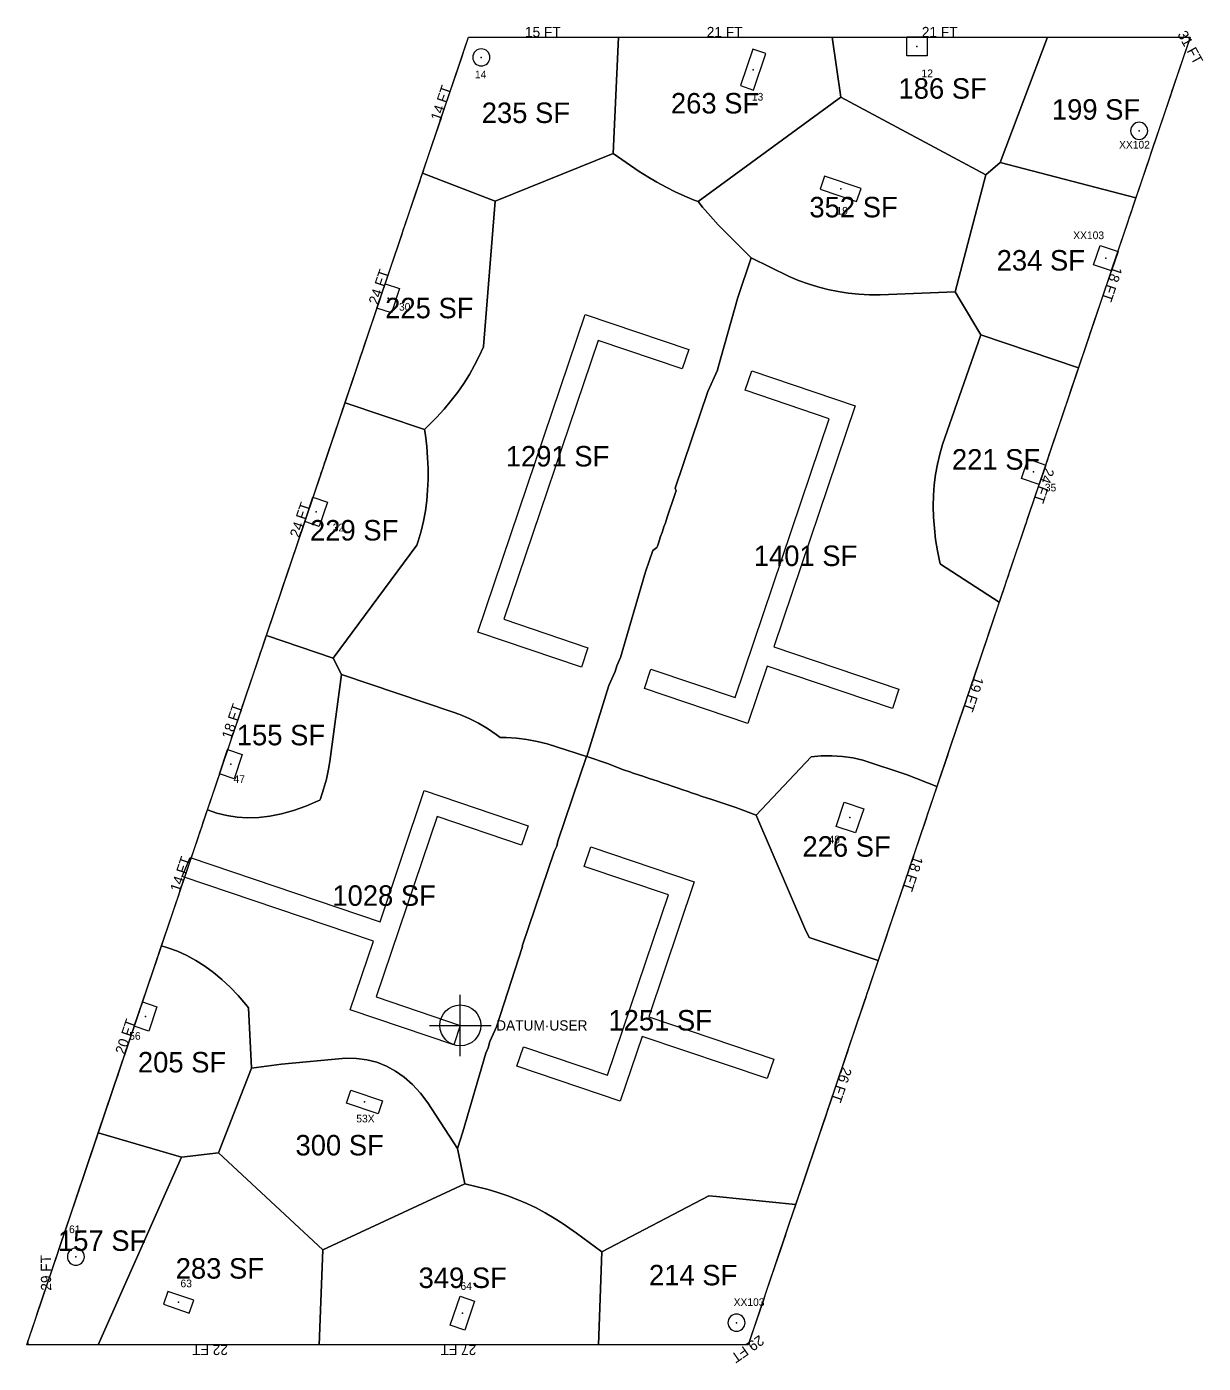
# Model space of a CAD drawing. Header units: metres. Extents: x 29 to 12657, y -13 to 49076.
# Drawn here: x 10664 to 12043, y 30037 to 31603 of the extents above; entities that cross this region are included whole.
import ezdxf
from ezdxf.enums import TextEntityAlignment as Align

# ---------------------------------------------------------------- set-up
doc = ezdxf.new("R2010")
doc.units = ezdxf.units.M
doc.layers.add('COL-IDEN', color=171, linetype='Continuous', lineweight=30)
doc.layers.add('COLS', color=52, linetype='Continuous', lineweight=20)
for name, color, linetype in [('FLOOR_10_AREA_LABELS', 3, 'Continuous'), ('FLOOR_10_BOUNDARY', 5, 'Continuous'), ('FLOOR_10_COLUMNS', 7, 'Continuous'), ('FLOOR_10_DATUM', 4, 'Continuous'), ('FLOOR_10_FASCADE_COLUMNS', 30, 'Continuous'), ('FLOOR_10_FASCADE_WALLS', 4, 'Continuous'), ('FLOOR_10_LARGE_TRIBUTARY', 6, 'Continuous'), ('FLOOR_10_TRIBUTARY_COL_0', 2, 'Continuous'), ('FLOOR_10_TRIBUTARY_COL_1', 2, 'Continuous'), ('FLOOR_10_TRIBUTARY_COL_10', 2, 'Continuous'), ('FLOOR_10_TRIBUTARY_COL_11', 2, 'Continuous'), ('FLOOR_10_TRIBUTARY_COL_12', 2, 'Continuous'), ('FLOOR_10_TRIBUTARY_COL_13', 2, 'Continuous'), ('FLOOR_10_TRIBUTARY_COL_14', 2, 'Continuous'), ('FLOOR_10_TRIBUTARY_COL_15', 2, 'Continuous'), ('FLOOR_10_TRIBUTARY_COL_16', 2, 'Continuous'), ('FLOOR_10_TRIBUTARY_COL_2', 2, 'Continuous'), ('FLOOR_10_TRIBUTARY_COL_3', 2, 'Continuous'), ('FLOOR_10_TRIBUTARY_COL_4', 2, 'Continuous'), ('FLOOR_10_TRIBUTARY_COL_5', 2, 'Continuous'), ('FLOOR_10_TRIBUTARY_COL_6', 2, 'Continuous'), ('FLOOR_10_TRIBUTARY_COL_7', 2, 'Continuous'), ('FLOOR_10_TRIBUTARY_COL_8', 2, 'Continuous'), ('FLOOR_10_TRIBUTARY_COL_9', 2, 'Continuous'), ('FLOOR_10_WALL_TRIBUTARY_25', 1, 'Continuous'), ('FLOOR_10_WALL_TRIBUTARY_26', 1, 'Continuous'), ('FLOOR_10_WALL_TRIBUTARY_27', 1, 'Continuous'), ('FLOOR_10_WALL_TRIBUTARY_28', 1, 'Continuous'), ('SLAB-RESIDENTIAL', 6, 'Continuous'), ('WALL', 4, 'Continuous')]:
    doc.layers.add(name, color=color, linetype=linetype)

msp = doc.modelspace()

# ---------------------------------------------------------------- linework, layer by layer
at = {"layer": 'COLS', "lineweight": 30}
for points in [[(11695.1, 31568.9), (11695.1, 31590.9), (11719.1, 31590.9), (11719.1, 31568.9)], [(11500.5, 31533.9), (11515.7, 31528.7), (11530.1, 31571.4), (11514.9, 31576.5)], [(11636.4, 31398.3), (11641.6, 31413.5), (11598.9, 31427.9), (11593.8, 31412.7)], [(11935, 31316.9), (11914.1, 31324), (11921.8, 31346.7), (11942.7, 31339.7)], [(11091.3, 31267.7), (11074.2, 31273.4), (11083.8, 31301.8), (11100.9, 31296.1)], [(11850.4, 31066.8), (11829.6, 31073.8), (11837.3, 31096.6), (11858.1, 31089.5)], [(11006.7, 31017.6), (10989.7, 31023.3), (10999.3, 31051.8), (11016.3, 31046)], [(10906.8, 30722), (10889.7, 30727.8), (10899.3, 30756.2), (10916.4, 30750.4)], [(11635.1, 30658.5), (11612.3, 30666.2), (11621.9, 30694.6), (11644.7, 30686.9)], [(10806.9, 30426.4), (10789.8, 30432.2), (10799.4, 30460.6), (10816.5, 30454.9)], [(11075.6, 30329.7), (11038.6, 30342.1), (11043.8, 30357.3), (11080.7, 30344.8)], [(10854.4, 30096.2), (10859.6, 30111.3), (10829.3, 30121.6), (10824.1, 30106.4)], [(11177.3, 30076.2), (11160.2, 30082), (11171.8, 30116.1), (11188.8, 30110.3)]]:
    msp.add_lwpolyline(points, close=True, dxfattribs=at)
for points in [[(11206.6, 31567, 0.414214), (11196.6, 31577, 0.414214), (11186.6, 31567, 0.414214), (11196.6, 31557, 0.414214)], [(11977.5, 31481, 0.414214), (11967.5, 31491, 0.414214), (11957.5, 31481, 0.414214), (11967.5, 31471, 0.414214)], [(10731.5, 30162.2, 0.414214), (10721.5, 30172.2, 0.414214), (10711.5, 30162.2, 0.414214), (10721.5, 30152.2, 0.414214)], [(11505.6, 30084.9, 0.414214), (11495.6, 30094.9, 0.414214), (11485.6, 30084.9, 0.414214), (11495.6, 30074.9, 0.414214)]]:
    msp.add_lwpolyline(points, format="xyb", close=True, dxfattribs=at)
at = {"layer": 'FLOOR_10_BOUNDARY'}
msp.add_lwpolyline([(11181.7, 31590.7), (12027.2, 31590.7), (11509.4, 30059), (10663.9, 30059), (11181.7, 31590.7)], close=True, dxfattribs=at)
at = {"layer": 'FLOOR_10_COLUMNS'}
for p in [(11707.1, 31579.9), (11196.6, 31567), (11515.3, 31552.6), (11967.5, 31481), (11617.7, 31413.1), (11928.4, 31331.8), (11087.5, 31284.8), (11843.8, 31081.7), (11003, 31034.7), (10903.1, 30739.1), (11628.5, 30676.6), (10803.1, 30443.5), (11059.7, 30343.5), (10721.5, 30162.2), (10841.9, 30108.9), (11174.5, 30096.1), (11495.6, 30084.9)]:
    msp.add_point(p, dxfattribs=at)
at = {"layer": 'FLOOR_10_DATUM'}
for p, q in [((11172, 30397.1), (11172, 30469.1)), ((11136, 30433.1), (11208, 30433.1))]:
    msp.add_line(p, q, dxfattribs=at)
msp.add_circle((11172, 30433.1), 24, dxfattribs=at)
at = {"layer": 'FLOOR_10_FASCADE_COLUMNS'}
for points in [[(11128.3, 31432.7), (11130.2, 31438.3), (11132.1, 31444), (11134, 31449.7), (11135.9, 31455.4), (11137.9, 31461.1), (11139.8, 31466.8), (11141.7, 31472.5), (11143.6, 31478.1), (11145.5, 31483.8), (11147.5, 31489.5), (11149.4, 31495.2), (11151.3, 31500.9), (11153.2, 31506.6), (11155.2, 31512.2), (11157.1, 31517.9), (11159, 31523.6), (11160.9, 31529.3), (11162.8, 31535), (11164.8, 31540.7), (11166.7, 31546.3), (11168.6, 31552), (11170.5, 31557.7), (11172.4, 31563.4), (11174.4, 31569.1), (11176.3, 31574.8), (11178.2, 31580.4), (11180.1, 31586.1), (11181.7, 31590.7)], [(11181.7, 31590.7), (11187.7, 31590.7), (11193.7, 31590.7), (11199.7, 31590.7), (11205.7, 31590.7), (11211.7, 31590.7), (11217.7, 31590.7), (11223.7, 31590.7), (11229.7, 31590.7), (11235.7, 31590.7), (11241.7, 31590.7), (11247.7, 31590.7), (11253.7, 31590.7), (11259.7, 31590.7), (11265.7, 31590.7), (11271.7, 31590.7), (11277.7, 31590.7), (11283.7, 31590.7), (11289.7, 31590.7), (11295.7, 31590.7), (11301.7, 31590.7), (11307.7, 31590.7), (11313.7, 31590.7), (11319.7, 31590.7), (11325.7, 31590.7), (11331.7, 31590.7), (11337.7, 31590.7), (11343.7, 31590.7), (11349.7, 31590.7), (11355.7, 31590.7)], [(11355.7, 31590.7), (11361.7, 31590.7), (11367.7, 31590.7), (11373.7, 31590.7), (11379.7, 31590.7), (11385.7, 31590.7), (11391.7, 31590.7), (11397.7, 31590.7), (11403.7, 31590.7), (11409.7, 31590.7), (11415.7, 31590.7), (11421.7, 31590.7), (11427.7, 31590.7), (11433.7, 31590.7), (11439.7, 31590.7), (11445.7, 31590.7), (11451.7, 31590.7), (11457.7, 31590.7), (11463.7, 31590.7), (11469.7, 31590.7), (11475.7, 31590.7), (11481.7, 31590.7), (11487.7, 31590.7), (11493.7, 31590.7), (11499.7, 31590.7), (11505.7, 31590.7), (11511.7, 31590.7), (11517.7, 31590.7), (11523.7, 31590.7), (11529.7, 31590.7), (11535.7, 31590.7), (11541.7, 31590.7), (11547.7, 31590.7), (11553.7, 31590.7), (11559.7, 31590.7), (11565.7, 31590.7), (11571.7, 31590.7), (11577.7, 31590.7), (11583.7, 31590.7), (11589.7, 31590.7), (11595.7, 31590.7), (11601.7, 31590.7), (11607.7, 31590.7)], [(11607.7, 31590.7), (11613.7, 31590.7), (11619.7, 31590.7), (11625.7, 31590.7), (11631.7, 31590.7), (11637.7, 31590.7), (11643.7, 31590.7), (11649.7, 31590.7), (11655.7, 31590.7), (11661.7, 31590.7), (11667.7, 31590.7), (11673.7, 31590.7), (11679.7, 31590.7), (11685.7, 31590.7), (11691.7, 31590.7), (11697.7, 31590.7), (11703.7, 31590.7), (11709.7, 31590.7), (11715.7, 31590.7), (11721.7, 31590.7), (11727.7, 31590.7), (11733.7, 31590.7), (11739.7, 31590.7), (11745.7, 31590.7), (11751.7, 31590.7), (11757.7, 31590.7), (11763.7, 31590.7), (11769.7, 31590.7), (11775.7, 31590.7), (11781.7, 31590.7), (11787.7, 31590.7), (11793.7, 31590.7), (11799.7, 31590.7), (11805.7, 31590.7), (11811.7, 31590.7), (11817.7, 31590.7), (11823.7, 31590.7), (11829.7, 31590.7), (11835.7, 31590.7), (11841.7, 31590.7), (11847.7, 31590.7), (11853.7, 31590.7), (11859.7, 31590.7)], [(11859.7, 31590.7), (11865.7, 31590.7), (11871.7, 31590.7), (11877.7, 31590.7), (11883.7, 31590.7), (11889.7, 31590.7), (11895.7, 31590.7), (11901.7, 31590.7), (11907.7, 31590.7), (11913.7, 31590.7), (11919.7, 31590.7), (11925.7, 31590.7), (11931.7, 31590.7), (11937.7, 31590.7), (11943.7, 31590.7), (11949.7, 31590.7), (11955.7, 31590.7), (11961.7, 31590.7), (11967.7, 31590.7), (11973.7, 31590.7), (11979.7, 31590.7), (11985.7, 31590.7), (11991.7, 31590.7), (11997.7, 31590.7), (12003.7, 31590.7), (12009.7, 31590.7), (12015.7, 31590.7), (12021.7, 31590.7), (12027, 31590.3), (12025.1, 31584.6), (12023.2, 31578.9), (12021.3, 31573.2), (12019.3, 31567.5), (12017.4, 31561.8), (12015.5, 31556.2), (12013.6, 31550.5), (12011.7, 31544.8), (12009.7, 31539.1), (12007.8, 31533.4), (12005.9, 31527.7), (12004, 31522), (12002.1, 31516.4), (12000.1, 31510.7), (11998.2, 31505), (11996.3, 31499.3), (11994.4, 31493.6), (11992.5, 31487.9), (11990.5, 31482.3), (11988.6, 31476.6), (11986.7, 31470.9), (11984.8, 31465.2), (11982.8, 31459.5), (11980.9, 31453.8), (11979, 31448.2), (11977.1, 31442.5), (11975.2, 31436.8), (11973.2, 31431.1), (11971.3, 31425.4), (11969.4, 31419.7), (11967.5, 31414.1), (11965.6, 31408.4), (11963.6, 31402.7)], [(11036, 31159.8), (11037.9, 31165.5), (11039.9, 31171.2), (11041.8, 31176.9), (11043.7, 31182.6), (11045.6, 31188.3), (11047.6, 31193.9), (11049.5, 31199.6), (11051.4, 31205.3), (11053.3, 31211), (11055.2, 31216.7), (11057.2, 31222.4), (11059.1, 31228), (11061, 31233.7), (11062.9, 31239.4), (11064.8, 31245.1), (11066.8, 31250.8), (11068.7, 31256.5), (11070.6, 31262.1), (11072.5, 31267.8), (11074.5, 31273.5), (11076.4, 31279.2), (11078.3, 31284.9), (11080.2, 31290.6), (11082.1, 31296.2), (11084.1, 31301.9), (11086, 31307.6), (11087.9, 31313.3), (11089.8, 31319), (11091.7, 31324.7), (11093.7, 31330.4), (11095.6, 31336), (11097.5, 31341.7), (11099.4, 31347.4), (11101.4, 31353.1), (11103.3, 31358.8), (11105.2, 31364.5), (11107.1, 31370.1), (11109, 31375.8), (11111, 31381.5), (11112.9, 31387.2), (11114.8, 31392.9), (11116.7, 31398.6), (11118.6, 31404.2), (11120.6, 31409.9), (11122.5, 31415.6), (11124.4, 31421.3), (11126.3, 31427), (11128.3, 31432.7)], [(11963.6, 31402.7), (11961.7, 31397), (11959.8, 31391.3), (11957.9, 31385.6), (11955.9, 31379.9), (11954, 31374.3), (11952.1, 31368.6), (11950.2, 31362.9), (11948.3, 31357.2), (11946.3, 31351.5), (11944.4, 31345.8), (11942.5, 31340.2), (11940.6, 31334.5), (11938.7, 31328.8), (11936.7, 31323.1), (11934.8, 31317.4), (11932.9, 31311.7), (11931, 31306.1), (11929, 31300.4), (11927.1, 31294.7), (11925.2, 31289), (11923.3, 31283.3), (11921.4, 31277.6), (11919.4, 31272), (11917.5, 31266.3), (11915.6, 31260.6), (11913.7, 31254.9), (11911.8, 31249.2), (11909.8, 31243.5), (11907.9, 31237.8), (11906, 31232.2), (11904.1, 31226.5), (11902.1, 31220.8), (11900.2, 31215.1), (11898.3, 31209.4), (11896.4, 31203.7)], [(11896.4, 31203.7), (11894.5, 31198.1), (11892.5, 31192.4), (11890.6, 31186.7), (11888.7, 31181), (11886.8, 31175.3), (11884.9, 31169.6), (11882.9, 31164), (11881, 31158.3), (11879.1, 31152.6), (11877.2, 31146.9), (11875.3, 31141.2), (11873.3, 31135.5), (11871.4, 31129.8), (11869.5, 31124.2), (11867.6, 31118.5), (11865.6, 31112.8), (11863.7, 31107.1), (11861.8, 31101.4), (11859.9, 31095.7), (11858, 31090.1), (11856, 31084.4), (11854.1, 31078.7), (11852.2, 31073), (11850.3, 31067.3), (11848.4, 31061.6), (11846.4, 31056), (11844.5, 31050.3), (11842.6, 31044.6), (11840.7, 31038.9), (11838.7, 31033.2), (11836.8, 31027.5), (11834.9, 31021.9), (11833, 31016.2), (11831.1, 31010.5), (11829.1, 31004.8), (11827.2, 30999.1), (11825.3, 30993.4), (11823.4, 30987.7), (11821.5, 30982.1), (11819.5, 30976.4), (11817.6, 30970.7), (11815.7, 30965), (11813.8, 30959.3), (11811.8, 30953.6), (11809.9, 30948), (11808, 30942.3), (11806.1, 30936.6), (11804.2, 30930.9)], [(10943.8, 30887), (10945.7, 30892.7), (10947.6, 30898.4), (10949.6, 30904.1), (10951.5, 30909.7), (10953.4, 30915.4), (10955.3, 30921.1), (10957.3, 30926.8), (10959.2, 30932.5), (10961.1, 30938.2), (10963, 30943.8), (10964.9, 30949.5), (10966.9, 30955.2), (10968.8, 30960.9), (10970.7, 30966.6), (10972.6, 30972.3), (10974.5, 30977.9), (10976.5, 30983.6), (10978.4, 30989.3), (10980.3, 30995), (10982.2, 31000.7), (10984.2, 31006.4), (10986.1, 31012), (10988, 31017.7), (10989.9, 31023.4), (10991.8, 31029.1), (10993.8, 31034.8), (10995.7, 31040.5), (10997.6, 31046.2), (10999.5, 31051.8), (11001.4, 31057.5), (11003.4, 31063.2), (11005.3, 31068.9), (11007.2, 31074.6), (11009.1, 31080.3), (11011.1, 31085.9), (11013, 31091.6), (11014.9, 31097.3), (11016.8, 31103), (11018.7, 31108.7), (11020.7, 31114.4), (11022.6, 31120), (11024.5, 31125.7), (11026.4, 31131.4), (11028.3, 31137.1), (11030.3, 31142.8), (11032.2, 31148.5), (11034.1, 31154.1), (11036, 31159.8)], [(10876.6, 30688.1), (10878.5, 30693.7), (10880.4, 30699.4), (10882.3, 30705.1), (10884.2, 30710.8), (10886.2, 30716.5), (10888.1, 30722.2), (10890, 30727.8), (10891.9, 30733.5), (10893.8, 30739.2), (10895.8, 30744.9), (10897.7, 30750.6), (10899.6, 30756.3), (10901.5, 30761.9), (10903.5, 30767.6), (10905.4, 30773.3), (10907.3, 30779), (10909.2, 30784.7), (10911.1, 30790.4), (10913.1, 30796.1), (10915, 30801.7), (10916.9, 30807.4), (10918.8, 30813.1), (10920.7, 30818.8), (10922.7, 30824.5), (10924.6, 30830.2), (10926.5, 30835.8), (10928.4, 30841.5), (10930.4, 30847.2), (10932.3, 30852.9), (10934.2, 30858.6), (10936.1, 30864.3), (10938, 30869.9), (10940, 30875.6), (10941.9, 30881.3), (10943.8, 30887)], [(11731.2, 30714.9), (11729.2, 30709.2), (11727.3, 30703.5), (11725.4, 30697.9), (11723.5, 30692.2), (11721.5, 30686.5), (11719.6, 30680.8), (11717.7, 30675.1), (11715.8, 30669.4), (11713.9, 30663.8), (11711.9, 30658.1), (11710, 30652.4), (11708.1, 30646.7), (11706.2, 30641), (11704.3, 30635.3), (11702.3, 30629.7), (11700.4, 30624), (11698.5, 30618.3), (11696.6, 30612.6), (11694.6, 30606.9), (11692.7, 30601.2), (11690.8, 30595.5), (11688.9, 30589.9), (11687, 30584.2), (11685, 30578.5), (11683.1, 30572.8), (11681.2, 30567.1), (11679.3, 30561.4), (11677.4, 30555.8), (11675.4, 30550.1), (11673.5, 30544.4), (11671.6, 30538.7), (11669.7, 30533), (11667.7, 30527.3), (11665.8, 30521.7), (11663.9, 30516), (11662, 30510.3)], [(10747.8, 30307.2), (10749.7, 30312.9), (10751.7, 30318.6), (10753.6, 30324.3), (10755.5, 30330), (10757.4, 30335.6), (10759.3, 30341.3), (10761.3, 30347), (10763.2, 30352.7), (10765.1, 30358.4), (10767, 30364.1), (10769, 30369.8), (10770.9, 30375.4), (10772.8, 30381.1), (10774.7, 30386.8), (10776.6, 30392.5), (10778.6, 30398.2), (10780.5, 30403.9), (10782.4, 30409.5), (10784.3, 30415.2), (10786.2, 30420.9), (10788.2, 30426.6), (10790.1, 30432.3), (10792, 30438), (10793.9, 30443.6), (10795.9, 30449.3), (10797.8, 30455), (10799.7, 30460.7), (10801.6, 30466.4), (10803.5, 30472.1), (10805.5, 30477.7), (10807.4, 30483.4), (10809.3, 30489.1), (10811.2, 30494.8), (10813.1, 30500.5), (10815.1, 30506.2), (10817, 30511.9), (10818.9, 30517.5), (10820.8, 30523.2), (10822.8, 30528.9)], [(10749.8, 30059), (10743.8, 30059), (10737.8, 30059), (10731.8, 30059), (10725.8, 30059), (10719.8, 30059), (10713.8, 30059), (10707.8, 30059), (10701.8, 30059), (10695.8, 30059), (10689.8, 30059), (10683.8, 30059), (10677.8, 30059), (10671.8, 30059), (10665.8, 30059), (10665.2, 30062.8), (10667.1, 30068.5), (10669, 30074.2), (10671, 30079.9), (10672.9, 30085.5), (10674.8, 30091.2), (10676.7, 30096.9), (10678.6, 30102.6), (10680.6, 30108.3), (10682.5, 30114), (10684.4, 30119.7), (10686.3, 30125.3), (10688.3, 30131), (10690.2, 30136.7), (10692.1, 30142.4), (10694, 30148.1), (10695.9, 30153.8), (10697.9, 30159.4), (10699.8, 30165.1), (10701.7, 30170.8), (10703.6, 30176.5), (10705.5, 30182.2), (10707.5, 30187.9), (10709.4, 30193.5), (10711.3, 30199.2), (10713.2, 30204.9), (10715.2, 30210.6), (10717.1, 30216.3), (10719, 30222), (10720.9, 30227.7), (10722.8, 30233.3), (10724.8, 30239), (10726.7, 30244.7), (10728.6, 30250.4), (10730.5, 30256.1), (10732.4, 30261.8), (10734.4, 30267.4), (10736.3, 30273.1), (10738.2, 30278.8), (10740.1, 30284.5), (10742.1, 30290.2), (10744, 30295.9), (10745.9, 30301.5), (10747.8, 30307.2)], [(11564, 30220.4), (11562.1, 30214.7), (11560.2, 30209), (11558.2, 30203.3), (11556.3, 30197.7), (11554.4, 30192), (11552.5, 30186.3), (11550.5, 30180.6), (11548.6, 30174.9), (11546.7, 30169.2), (11544.8, 30163.6), (11542.9, 30157.9), (11540.9, 30152.2), (11539, 30146.5), (11537.1, 30140.8), (11535.2, 30135.1), (11533.3, 30129.5), (11531.3, 30123.8), (11529.4, 30118.1), (11527.5, 30112.4), (11525.6, 30106.7), (11523.7, 30101), (11521.7, 30095.4), (11519.8, 30089.7), (11517.9, 30084), (11516, 30078.3), (11514, 30072.6), (11512.1, 30066.9), (11510.2, 30061.2), (11505.8, 30059), (11499.8, 30059), (11493.8, 30059), (11487.8, 30059), (11481.8, 30059), (11475.8, 30059), (11469.8, 30059), (11463.8, 30059), (11457.8, 30059), (11451.8, 30059), (11445.8, 30059), (11439.8, 30059), (11433.8, 30059), (11427.8, 30059), (11421.8, 30059), (11415.8, 30059), (11409.8, 30059), (11403.8, 30059), (11397.8, 30059), (11391.8, 30059), (11385.8, 30059), (11379.8, 30059), (11373.8, 30059), (11367.8, 30059), (11361.8, 30059), (11355.8, 30059), (11349.8, 30059), (11343.8, 30059), (11337.8, 30059), (11331.8, 30059)], [(11007.8, 30059), (11001.8, 30059), (10995.8, 30059), (10989.8, 30059), (10983.8, 30059), (10977.8, 30059), (10971.8, 30059), (10965.8, 30059), (10959.8, 30059), (10953.8, 30059), (10947.8, 30059), (10941.8, 30059), (10935.8, 30059), (10929.8, 30059), (10923.8, 30059), (10917.8, 30059), (10911.8, 30059), (10905.8, 30059), (10899.8, 30059), (10893.8, 30059), (10887.8, 30059), (10881.8, 30059), (10875.8, 30059), (10869.8, 30059), (10863.8, 30059), (10857.8, 30059), (10851.8, 30059), (10845.8, 30059), (10839.8, 30059), (10833.8, 30059), (10827.8, 30059), (10821.8, 30059), (10815.8, 30059), (10809.8, 30059), (10803.8, 30059), (10797.8, 30059), (10791.8, 30059), (10785.8, 30059), (10779.8, 30059), (10773.8, 30059), (10767.8, 30059), (10761.8, 30059), (10755.8, 30059), (10749.8, 30059)], [(11331.8, 30059), (11325.8, 30059), (11319.8, 30059), (11313.8, 30059), (11307.8, 30059), (11301.8, 30059), (11295.8, 30059), (11289.8, 30059), (11283.8, 30059), (11277.8, 30059), (11271.8, 30059), (11265.8, 30059), (11259.8, 30059), (11253.8, 30059), (11247.8, 30059), (11241.8, 30059), (11235.8, 30059), (11229.8, 30059), (11223.8, 30059), (11217.8, 30059), (11211.8, 30059), (11205.8, 30059), (11199.8, 30059), (11193.8, 30059), (11187.8, 30059), (11181.8, 30059), (11175.8, 30059), (11169.8, 30059), (11163.8, 30059), (11157.8, 30059), (11151.8, 30059), (11145.8, 30059), (11139.8, 30059), (11133.8, 30059), (11127.8, 30059), (11121.8, 30059), (11115.8, 30059), (11109.8, 30059), (11103.8, 30059), (11097.8, 30059), (11091.8, 30059), (11085.8, 30059), (11079.8, 30059), (11073.8, 30059), (11067.8, 30059), (11061.8, 30059), (11055.8, 30059), (11049.8, 30059), (11043.8, 30059), (11037.8, 30059), (11031.8, 30059), (11025.8, 30059), (11019.8, 30059), (11013.8, 30059), (11007.8, 30059)]]:
    msp.add_lwpolyline(points, dxfattribs=at)
at = {"layer": 'FLOOR_10_FASCADE_WALLS'}
for points in [[(11804.2, 30930.9), (11802.2, 30925.2), (11800.3, 30919.5), (11798.4, 30913.9), (11796.5, 30908.2), (11794.6, 30902.5), (11792.6, 30896.8), (11790.7, 30891.1), (11788.8, 30885.4), (11786.9, 30879.8), (11784.9, 30874.1), (11783, 30868.4), (11781.1, 30862.7), (11779.2, 30857), (11777.3, 30851.3), (11775.3, 30845.6), (11773.4, 30840), (11771.5, 30834.3), (11769.6, 30828.6), (11767.7, 30822.9), (11765.7, 30817.2), (11763.8, 30811.5), (11761.9, 30805.9), (11760, 30800.2), (11758.1, 30794.5), (11756.1, 30788.8), (11754.2, 30783.1), (11752.3, 30777.4), (11750.4, 30771.8), (11748.4, 30766.1), (11746.5, 30760.4), (11744.6, 30754.7), (11742.7, 30749), (11740.8, 30743.3), (11738.8, 30737.6), (11736.9, 30732), (11735, 30726.3), (11733.1, 30720.6), (11731.2, 30714.9)], [(10822.8, 30528.9), (10824.7, 30534.6), (10826.6, 30540.3), (10828.5, 30546), (10830.4, 30551.6), (10832.4, 30557.3), (10834.3, 30563), (10836.2, 30568.7), (10838.1, 30574.4), (10840, 30580.1), (10842, 30585.7), (10843.9, 30591.4), (10845.8, 30597.1), (10847.7, 30602.8), (10849.7, 30608.5), (10851.6, 30614.2), (10853.5, 30619.8), (10855.4, 30625.5), (10857.3, 30631.2), (10859.3, 30636.9), (10861.2, 30642.6), (10863.1, 30648.3), (10865, 30654), (10866.9, 30659.6), (10868.9, 30665.3), (10870.8, 30671), (10872.7, 30676.7), (10874.6, 30682.4), (10876.6, 30688.1)], [(11662, 30510.3), (11660.1, 30504.6), (11658.1, 30498.9), (11656.2, 30493.2), (11654.3, 30487.6), (11652.4, 30481.9), (11650.5, 30476.2), (11648.5, 30470.5), (11646.6, 30464.8), (11644.7, 30459.1), (11642.8, 30453.4), (11640.9, 30447.8), (11638.9, 30442.1), (11637, 30436.4), (11635.1, 30430.7), (11633.2, 30425), (11631.2, 30419.3), (11629.3, 30413.7), (11627.4, 30408), (11625.5, 30402.3), (11623.6, 30396.6), (11621.6, 30390.9), (11619.7, 30385.2), (11617.8, 30379.6), (11615.9, 30373.9), (11614, 30368.2), (11612, 30362.5), (11610.1, 30356.8), (11608.2, 30351.1), (11606.3, 30345.4), (11604.3, 30339.8), (11602.4, 30334.1), (11600.5, 30328.4), (11598.6, 30322.7), (11596.7, 30317), (11594.7, 30311.3), (11592.8, 30305.7), (11590.9, 30300), (11589, 30294.3), (11587.1, 30288.6), (11585.1, 30282.9), (11583.2, 30277.2), (11581.3, 30271.6), (11579.4, 30265.9), (11577.4, 30260.2), (11575.5, 30254.5), (11573.6, 30248.8), (11571.7, 30243.1), (11569.8, 30237.5), (11567.8, 30231.8), (11565.9, 30226.1), (11564, 30220.4)]]:
    msp.add_lwpolyline(points, dxfattribs=at)
at = {"layer": 'FLOOR_10_LARGE_TRIBUTARY'}
for points in [[(11351.2, 31454.3), (11213, 31398.4), (11127.8, 31431.4), (11181.7, 31590.7), (11357.4, 31590.7), (11351.2, 31454.3)], [(11351.2, 31454.3), (11357.4, 31590.7), (11607.7, 31590.7), (11617.7, 31520.5), (11450.8, 31398), (11446, 31399.8), (11434.9, 31404.4), (11423.9, 31409.4), (11413.1, 31414.8), (11402.4, 31420.7), (11391.8, 31426.9), (11381.4, 31433.5), (11351.2, 31454.3)], [(11804.4, 31444), (11787.9, 31429.3), (11617.7, 31520.5), (11607.7, 31590.7), (11860.2, 31590.7), (11804.4, 31444)], [(11804.4, 31444), (11860.2, 31590.7), (12027.2, 31590.7), (11963.5, 31402.3), (11804.4, 31444)], [(11450.8, 31398), (11617.7, 31520.5), (11787.9, 31429.3), (11752, 31292.2), (11663.9, 31288.8), (11651.3, 31288.9), (11638.9, 31289.6), (11626.6, 31290.9), (11614.6, 31292.7), (11602.7, 31295.1), (11591.1, 31298.1), (11579.6, 31301.7), (11568.3, 31305.8), (11557.3, 31310.5), (11512.9, 31332.2), (11474.2, 31370.9), (11465, 31380.9), (11455.9, 31391.5), (11450.8, 31398)], [(11218.6, 30770.5), (11214.1, 30773.9), (11203.7, 30780.8), (11193.2, 30787), (11182.4, 30792.5), (11171.3, 30797.3), (11163.5, 30800.2), (11032.9, 30844.3), (11022.8, 30863.3), (11121, 30995.5), (11122.7, 31000.5), (11126, 31012.1), (11128.8, 31023.8), (11131, 31035.7), (11132.6, 31047.8), (11133.7, 31060.1), (11134.3, 31072.6), (11134.3, 31085.3), (11133.7, 31098.1), (11132.6, 31111.2), (11131, 31124.4), (11129.9, 31131.1), (11134.8, 31135.8), (11144.2, 31145.3), (11152.9, 31155), (11161.2, 31164.9), (11168.9, 31174.9), (11176, 31185.2), (11182.6, 31195.6), (11188.6, 31206.3), (11194.1, 31217.1), (11199, 31228.1), (11199.1, 31228.2), (11213, 31398.4), (11351.2, 31454.3), (11381.4, 31433.5), (11391.8, 31426.9), (11402.4, 31420.7), (11413.1, 31414.8), (11423.9, 31409.4), (11434.9, 31404.4), (11446, 31399.8), (11450.8, 31398), (11455.9, 31391.5), (11465, 31380.9), (11474.2, 31370.9), (11512.9, 31332.2), (11497.1, 31285.6), (11473.8, 31202.7), (11473.5, 31200.7), (11462, 31175.6), (11423.8, 31062.4), (11424.8, 31059.3), (11423.8, 31056), (11422.1, 31051.3), (11419.9, 31044.6), (11418.2, 31040), (11416.1, 31033.3), (11414.4, 31028.6), (11412.3, 31021.9), (11410.6, 31017.2), (11408.4, 31010.5), (11406.7, 31005.9), (11404.6, 30999.2), (11402.9, 30994.5), (11402.4, 30992.9), (11397.5, 30989.5), (11389, 30964.3), (11359.7, 30864.2), (11355.3, 30854.3), (11353.5, 30847.5), (11346.2, 30831.1), (11320.1, 30748.1), (11319.7, 30748.1), (11273.7, 30762.8), (11262, 30765.7), (11250.1, 30768), (11237.9, 30769.5), (11225.6, 30770.4), (11218.6, 30770.5)], [(11781.8, 31242), (11756.8, 31283.7), (11752, 31292.2), (11787.9, 31429.3), (11804.4, 31444), (11963.5, 31402.3), (11896.2, 31203.3), (11781.8, 31242)], [(11213, 31398.4), (11199.1, 31228.2), (11199, 31228.1), (11194.1, 31217.1), (11188.6, 31206.3), (11182.6, 31195.6), (11176, 31185.2), (11168.9, 31174.9), (11161.2, 31164.9), (11152.9, 31155), (11144.2, 31145.3), (11134.8, 31135.8), (11129.9, 31131.1), (11036.9, 31162.5), (11127.8, 31431.4), (11213, 31398.4)], [(11441.6, 30706.1), (11440, 30706.7), (11430.2, 30709.9), (11428.6, 30710.6), (11418.9, 30713.8), (11417.3, 30714.4), (11407.5, 30717.6), (11405.9, 30718.3), (11396.1, 30721.5), (11394.5, 30722.1), (11384.8, 30725.3), (11383.2, 30725.9), (11373.4, 30729.1), (11371.8, 30729.8), (11362, 30733), (11345.8, 30739.4), (11320.1, 30748.1), (11346.2, 30831.1), (11353.5, 30847.5), (11355.3, 30854.3), (11359.7, 30864.2), (11389, 30964.3), (11397.5, 30989.5), (11402.4, 30992.9), (11402.9, 30994.5), (11404.6, 30999.2), (11406.7, 31005.9), (11408.4, 31010.5), (11410.6, 31017.2), (11412.3, 31021.9), (11414.4, 31028.6), (11416.1, 31033.3), (11418.2, 31040), (11419.9, 31044.6), (11422.1, 31051.3), (11423.8, 31056), (11424.8, 31059.3), (11423.8, 31062.4), (11462, 31175.6), (11473.5, 31200.7), (11473.8, 31202.7), (11497.1, 31285.6), (11512.9, 31332.2), (11557.3, 31310.5), (11568.3, 31305.8), (11579.6, 31301.7), (11591.1, 31298.1), (11602.7, 31295.1), (11614.6, 31292.7), (11626.6, 31290.9), (11638.9, 31289.6), (11651.3, 31288.9), (11663.9, 31288.8), (11752, 31292.2), (11756.8, 31283.7), (11781.8, 31242), (11737, 31113.7), (11733.7, 31102.2), (11731, 31090.5), (11728.9, 31078.5), (11727.4, 31066.3), (11726.5, 31054), (11726.2, 31041.4), (11726.5, 31028.6), (11727.5, 31015.6), (11729, 31002.4), (11731.2, 30989), (11734, 30975.4), (11734.5, 30973.2), (11803.5, 30929), (11775.9, 30847.3), (11756.3, 30789.3), (11730.5, 30713), (11695.6, 30726.6), (11643.7, 30743.7), (11632, 30746.4), (11619.9, 30748.2), (11607.5, 30749), (11594.8, 30748.7), (11583.2, 30747.6), (11518.5, 30679.3), (11494.9, 30688.4), (11464.3, 30698.4), (11462.7, 30699), (11453, 30702.2), (11451.4, 30702.9), (11441.6, 30706.1)], [(11734.5, 30973.2), (11734, 30975.4), (11731.2, 30989), (11729, 31002.4), (11727.5, 31015.6), (11726.5, 31028.6), (11726.2, 31041.4), (11726.5, 31054), (11727.4, 31066.3), (11728.9, 31078.5), (11731, 31090.5), (11733.7, 31102.2), (11737, 31113.7), (11781.8, 31242), (11896.2, 31203.3), (11803.5, 30929), (11734.5, 30973.2)], [(11129.9, 31131.1), (11131, 31124.4), (11132.6, 31111.2), (11133.7, 31098.1), (11134.3, 31085.3), (11134.3, 31072.6), (11133.7, 31060.1), (11132.6, 31047.8), (11131, 31035.7), (11128.8, 31023.8), (11126, 31012.1), (11122.7, 31000.5), (11121, 30995.5), (11022.8, 30863.3), (10944.7, 30889.7), (11036.9, 31162.5), (11129.9, 31131.1)], [(11022.8, 30863.3), (11032.9, 30844.3), (11019, 30742.4), (11017.5, 30733.4), (11015, 30721.6), (11011.8, 30710), (11008, 30698.6), (11007.4, 30697), (11005.6, 30696.1), (10990.8, 30689.9), (10976.4, 30684.9), (10962.5, 30681), (10948.9, 30678.3), (10935.7, 30676.7), (10922.8, 30676.2), (10910.4, 30676.9), (10898.4, 30678.8), (10886.7, 30681.8), (10875.8, 30685.8), (10944.7, 30889.7), (11022.8, 30863.3)], [(10920.7, 30457.6), (10911.6, 30468.2), (10902.2, 30478), (10892.6, 30487), (10882.7, 30495.2), (10872.5, 30502.6), (10862.1, 30509.2), (10851.4, 30515), (10840.4, 30520), (10829.1, 30524.1), (10821.9, 30526.2), (10850.3, 30610.3), (10853.2, 30618.9), (10856.8, 30629.8), (10875.8, 30685.8), (10886.7, 30681.8), (10898.4, 30678.8), (10910.4, 30676.9), (10922.8, 30676.2), (10935.7, 30676.7), (10948.9, 30678.3), (10962.5, 30681), (10976.4, 30684.9), (10990.8, 30689.9), (11005.6, 30696.1), (11007.4, 30697), (11008, 30698.6), (11011.8, 30710), (11015, 30721.6), (11017.5, 30733.4), (11019, 30742.4), (11032.9, 30844.3), (11163.5, 30800.2), (11171.3, 30797.3), (11182.4, 30792.5), (11193.2, 30787), (11203.7, 30780.8), (11214.1, 30773.9), (11218.6, 30770.5), (11225.6, 30770.4), (11237.9, 30769.5), (11250.1, 30768), (11262, 30765.7), (11273.7, 30762.8), (11319.7, 30748.1), (11286.2, 30648.9), (11285.1, 30642.9), (11282.3, 30637.5), (11244.6, 30525.8), (11245, 30525.4), (11214.3, 30431.5), (11206.5, 30414.2), (11204.5, 30406.8), (11201.7, 30400.6), (11175.1, 30308.5), (11168.5, 30289.1), (11134.1, 30342.3), (11125.3, 30353.7), (11116, 30363.8), (11106.3, 30372.4), (11096, 30379.7), (11085.3, 30385.5), (11074.2, 30389.9), (11062.5, 30392.9), (11050.4, 30394.5), (11037.8, 30394.7), (10962.5, 30387.7), (10927.3, 30382.9), (10923.7, 30453.7), (10920.7, 30457.6)], [(11271.4, 30213.6), (11260.7, 30219.3), (11249.8, 30224.5), (11238.7, 30229.3), (11227.5, 30233.6), (11216.1, 30237.5), (11204.6, 30240.9), (11177.2, 30247.7), (11168.5, 30289.1), (11175.1, 30308.5), (11201.7, 30400.6), (11204.5, 30406.8), (11206.5, 30414.2), (11214.3, 30431.5), (11245, 30525.4), (11244.6, 30525.8), (11282.3, 30637.5), (11285.1, 30642.9), (11286.2, 30648.9), (11319.7, 30748.1), (11320.1, 30748.1), (11345.8, 30739.4), (11362, 30733), (11371.8, 30729.8), (11373.4, 30729.1), (11383.2, 30725.9), (11384.8, 30725.3), (11394.5, 30722.1), (11396.1, 30721.5), (11405.9, 30718.3), (11407.5, 30717.6), (11417.3, 30714.4), (11418.9, 30713.8), (11428.6, 30710.6), (11430.2, 30709.9), (11440, 30706.7), (11441.6, 30706.1), (11451.4, 30702.9), (11453, 30702.2), (11462.7, 30699), (11464.3, 30698.4), (11494.9, 30688.4), (11518.5, 30679.3), (11519.3, 30677.3), (11575.6, 30546.8), (11580.8, 30536.1), (11661.5, 30509), (11636, 30433.5), (11610, 30356.6), (11577.5, 30260.3), (11564.9, 30223.2), (11472.1, 30232.9), (11463.1, 30233.5), (11337.8, 30167.9), (11308.2, 30189.8), (11292.4, 30200.8), (11282, 30207.4), (11271.4, 30213.6)], [(11580.8, 30536.1), (11575.6, 30546.8), (11519.3, 30677.3), (11518.5, 30679.3), (11583.2, 30747.6), (11594.8, 30748.7), (11607.5, 30749), (11619.9, 30748.2), (11632, 30746.4), (11643.7, 30743.7), (11695.6, 30726.6), (11730.5, 30713), (11661.5, 30509), (11580.8, 30536.1)], [(10829.1, 30524.1), (10840.4, 30520), (10851.4, 30515), (10862.1, 30509.2), (10872.5, 30502.6), (10882.7, 30495.2), (10892.6, 30487), (10902.2, 30478), (10911.6, 30468.2), (10920.7, 30457.6), (10923.7, 30453.7), (10927.3, 30382.9), (10888.6, 30283.8), (10845.2, 30278.8), (10747.8, 30307.1), (10821.9, 30526.2), (10829.1, 30524.1)], [(10962.5, 30387.7), (11037.8, 30394.7), (11050.4, 30394.5), (11062.5, 30392.9), (11074.2, 30389.9), (11085.3, 30385.5), (11096, 30379.7), (11106.3, 30372.4), (11116, 30363.8), (11125.3, 30353.7), (11134.1, 30342.3), (11168.5, 30289.1), (11177.2, 30247.7), (11010.8, 30170.4), (10888.6, 30283.8), (10927.3, 30382.9), (10962.5, 30387.7)], [(10845.2, 30278.8), (10747.8, 30059), (10663.9, 30059), (10747.8, 30307.1), (10845.2, 30278.8)], [(10845.2, 30278.8), (10888.6, 30283.8), (11010.8, 30170.4), (11006.5, 30059), (10747.8, 30059), (10845.2, 30278.8)], [(11010.8, 30170.4), (11177.2, 30247.7), (11204.6, 30240.9), (11216.1, 30237.5), (11227.5, 30233.6), (11238.7, 30229.3), (11249.8, 30224.5), (11260.7, 30219.3), (11271.4, 30213.6), (11282, 30207.4), (11292.4, 30200.8), (11308.2, 30189.8), (11337.8, 30167.9), (11334, 30059), (11006.5, 30059), (11010.8, 30170.4)], [(11337.8, 30167.9), (11463.1, 30233.5), (11472.1, 30232.9), (11564.9, 30223.2), (11509.4, 30059), (11334, 30059), (11337.8, 30167.9)]]:
    msp.add_lwpolyline(points, close=True, dxfattribs=at)
at = {"layer": 'FLOOR_10_TRIBUTARY_COL_0'}
msp.add_lwpolyline([(11351.2, 31454.3), (11357.4, 31590.7), (11607.7, 31590.7), (11617.7, 31520.5), (11450.8, 31398), (11446, 31399.8), (11434.9, 31404.4), (11423.9, 31409.4), (11413.1, 31414.8), (11402.4, 31420.7), (11391.8, 31426.9), (11381.4, 31433.5), (11351.2, 31454.3)], close=True, dxfattribs=at)
at = {"layer": 'FLOOR_10_TRIBUTARY_COL_1'}
msp.add_lwpolyline([(11450.8, 31398), (11617.7, 31520.5), (11787.9, 31429.3), (11752, 31292.2), (11663.9, 31288.8), (11651.3, 31288.9), (11638.9, 31289.6), (11626.6, 31290.9), (11614.6, 31292.7), (11602.7, 31295.1), (11591.1, 31298.1), (11579.6, 31301.7), (11568.3, 31305.8), (11557.3, 31310.5), (11512.9, 31332.2), (11474.2, 31370.9), (11465, 31380.9), (11455.9, 31391.5), (11450.8, 31398)], close=True, dxfattribs=at)
at = {"layer": 'FLOOR_10_TRIBUTARY_COL_10'}
msp.add_lwpolyline([(10962.5, 30387.7), (11037.8, 30394.7), (11050.4, 30394.5), (11062.5, 30392.9), (11074.2, 30389.9), (11085.3, 30385.5), (11096, 30379.7), (11106.3, 30372.4), (11116, 30363.8), (11125.3, 30353.7), (11134.1, 30342.3), (11168.5, 30289.1), (11177.2, 30247.7), (11010.8, 30170.4), (10888.6, 30283.8), (10927.3, 30382.9), (10962.5, 30387.7)], close=True, dxfattribs=at)
at = {"layer": 'FLOOR_10_TRIBUTARY_COL_11'}
msp.add_lwpolyline([(11010.8, 30170.4), (11177.2, 30247.7), (11204.6, 30240.9), (11216.1, 30237.5), (11227.5, 30233.6), (11238.7, 30229.3), (11249.8, 30224.5), (11260.7, 30219.3), (11271.4, 30213.6), (11282, 30207.4), (11292.4, 30200.8), (11308.2, 30189.8), (11337.8, 30167.9), (11334, 30059), (11006.5, 30059), (11010.8, 30170.4)], close=True, dxfattribs=at)
at = {"layer": 'FLOOR_10_TRIBUTARY_COL_12'}
msp.add_lwpolyline([(11580.8, 30536.1), (11575.6, 30546.8), (11519.3, 30677.3), (11518.5, 30679.3), (11583.2, 30747.6), (11594.8, 30748.7), (11607.5, 30749), (11619.9, 30748.2), (11632, 30746.4), (11643.7, 30743.7), (11695.6, 30726.6), (11730.5, 30713), (11661.5, 30509), (11580.8, 30536.1)], close=True, dxfattribs=at)
at = {"layer": 'FLOOR_10_TRIBUTARY_COL_13'}
msp.add_lwpolyline([(11804.4, 31444), (11860.2, 31590.7), (12027.2, 31590.7), (11963.5, 31402.3), (11804.4, 31444)], close=True, dxfattribs=at)
at = {"layer": 'FLOOR_10_TRIBUTARY_COL_14'}
msp.add_lwpolyline([(11351.2, 31454.3), (11213, 31398.4), (11127.8, 31431.4), (11181.7, 31590.7), (11357.4, 31590.7), (11351.2, 31454.3)], close=True, dxfattribs=at)
at = {"layer": 'FLOOR_10_TRIBUTARY_COL_15'}
msp.add_lwpolyline([(10845.2, 30278.8), (10747.8, 30059), (10663.9, 30059), (10747.8, 30307.1), (10845.2, 30278.8)], close=True, dxfattribs=at)
at = {"layer": 'FLOOR_10_TRIBUTARY_COL_16'}
msp.add_lwpolyline([(11337.8, 30167.9), (11463.1, 30233.5), (11472.1, 30232.9), (11564.9, 30223.2), (11509.4, 30059), (11334, 30059), (11337.8, 30167.9)], close=True, dxfattribs=at)
at = {"layer": 'FLOOR_10_TRIBUTARY_COL_2'}
msp.add_lwpolyline([(11781.8, 31242), (11756.8, 31283.7), (11752, 31292.2), (11787.9, 31429.3), (11804.4, 31444), (11963.5, 31402.3), (11896.2, 31203.3), (11781.8, 31242)], close=True, dxfattribs=at)
at = {"layer": 'FLOOR_10_TRIBUTARY_COL_3'}
msp.add_lwpolyline([(11734.5, 30973.2), (11734, 30975.4), (11731.2, 30989), (11729, 31002.4), (11727.5, 31015.6), (11726.5, 31028.6), (11726.2, 31041.4), (11726.5, 31054), (11727.4, 31066.3), (11728.9, 31078.5), (11731, 31090.5), (11733.7, 31102.2), (11737, 31113.7), (11781.8, 31242), (11896.2, 31203.3), (11803.5, 30929), (11734.5, 30973.2)], close=True, dxfattribs=at)
at = {"layer": 'FLOOR_10_TRIBUTARY_COL_4'}
msp.add_lwpolyline([(11804.4, 31444), (11787.9, 31429.3), (11617.7, 31520.5), (11607.7, 31590.7), (11860.2, 31590.7), (11804.4, 31444)], close=True, dxfattribs=at)
at = {"layer": 'FLOOR_10_TRIBUTARY_COL_5'}
msp.add_lwpolyline([(11022.8, 30863.3), (11032.9, 30844.3), (11019, 30742.4), (11017.5, 30733.4), (11015, 30721.6), (11011.8, 30710), (11008, 30698.6), (11007.4, 30697), (11005.6, 30696.1), (10990.8, 30689.9), (10976.4, 30684.9), (10962.5, 30681), (10948.9, 30678.3), (10935.7, 30676.7), (10922.8, 30676.2), (10910.4, 30676.9), (10898.4, 30678.8), (10886.7, 30681.8), (10875.8, 30685.8), (10944.7, 30889.7), (11022.8, 30863.3)], close=True, dxfattribs=at)
at = {"layer": 'FLOOR_10_TRIBUTARY_COL_6'}
msp.add_lwpolyline([(10829.1, 30524.1), (10840.4, 30520), (10851.4, 30515), (10862.1, 30509.2), (10872.5, 30502.6), (10882.7, 30495.2), (10892.6, 30487), (10902.2, 30478), (10911.6, 30468.2), (10920.7, 30457.6), (10923.7, 30453.7), (10927.3, 30382.9), (10888.6, 30283.8), (10845.2, 30278.8), (10747.8, 30307.1), (10821.9, 30526.2), (10829.1, 30524.1)], close=True, dxfattribs=at)
at = {"layer": 'FLOOR_10_TRIBUTARY_COL_7'}
msp.add_lwpolyline([(11213, 31398.4), (11199.1, 31228.2), (11199, 31228.1), (11194.1, 31217.1), (11188.6, 31206.3), (11182.6, 31195.6), (11176, 31185.2), (11168.9, 31174.9), (11161.2, 31164.9), (11152.9, 31155), (11144.2, 31145.3), (11134.8, 31135.8), (11129.9, 31131.1), (11036.9, 31162.5), (11127.8, 31431.4), (11213, 31398.4)], close=True, dxfattribs=at)
at = {"layer": 'FLOOR_10_TRIBUTARY_COL_8'}
msp.add_lwpolyline([(11129.9, 31131.1), (11131, 31124.4), (11132.6, 31111.2), (11133.7, 31098.1), (11134.3, 31085.3), (11134.3, 31072.6), (11133.7, 31060.1), (11132.6, 31047.8), (11131, 31035.7), (11128.8, 31023.8), (11126, 31012.1), (11122.7, 31000.5), (11121, 30995.5), (11022.8, 30863.3), (10944.7, 30889.7), (11036.9, 31162.5), (11129.9, 31131.1)], close=True, dxfattribs=at)
at = {"layer": 'FLOOR_10_TRIBUTARY_COL_9'}
msp.add_lwpolyline([(10845.2, 30278.8), (10888.6, 30283.8), (11010.8, 30170.4), (11006.5, 30059), (10747.8, 30059), (10845.2, 30278.8)], close=True, dxfattribs=at)
at = {"layer": 'FLOOR_10_WALL_TRIBUTARY_25'}
msp.add_lwpolyline([(11441.6, 30706.1), (11440, 30706.7), (11430.2, 30709.9), (11428.6, 30710.6), (11418.9, 30713.8), (11417.3, 30714.4), (11407.5, 30717.6), (11405.9, 30718.3), (11396.1, 30721.5), (11394.5, 30722.1), (11384.8, 30725.3), (11383.2, 30725.9), (11373.4, 30729.1), (11371.8, 30729.8), (11362, 30733), (11345.8, 30739.4), (11320.1, 30748.1), (11346.2, 30831.1), (11353.5, 30847.5), (11355.3, 30854.3), (11359.7, 30864.2), (11389, 30964.3), (11397.5, 30989.5), (11402.4, 30992.9), (11402.9, 30994.5), (11404.6, 30999.2), (11406.7, 31005.9), (11408.4, 31010.5), (11410.6, 31017.2), (11412.3, 31021.9), (11414.4, 31028.6), (11416.1, 31033.3), (11418.2, 31040), (11419.9, 31044.6), (11422.1, 31051.3), (11423.8, 31056), (11424.8, 31059.3), (11423.8, 31062.4), (11462, 31175.6), (11473.5, 31200.7), (11473.8, 31202.7), (11497.1, 31285.6), (11512.9, 31332.2), (11557.3, 31310.5), (11568.3, 31305.8), (11579.6, 31301.7), (11591.1, 31298.1), (11602.7, 31295.1), (11614.6, 31292.7), (11626.6, 31290.9), (11638.9, 31289.6), (11651.3, 31288.9), (11663.9, 31288.8), (11752, 31292.2), (11756.8, 31283.7), (11781.8, 31242), (11737, 31113.7), (11733.7, 31102.2), (11731, 31090.5), (11728.9, 31078.5), (11727.4, 31066.3), (11726.5, 31054), (11726.2, 31041.4), (11726.5, 31028.6), (11727.5, 31015.6), (11729, 31002.4), (11731.2, 30989), (11734, 30975.4), (11734.5, 30973.2), (11803.5, 30929), (11775.9, 30847.3), (11756.3, 30789.3), (11730.5, 30713), (11695.6, 30726.6), (11643.7, 30743.7), (11632, 30746.4), (11619.9, 30748.2), (11607.5, 30749), (11594.8, 30748.7), (11583.2, 30747.6), (11518.5, 30679.3), (11494.9, 30688.4), (11464.3, 30698.4), (11462.7, 30699), (11453, 30702.2), (11451.4, 30702.9), (11441.6, 30706.1)], close=True, dxfattribs=at)
at = {"layer": 'FLOOR_10_WALL_TRIBUTARY_26'}
msp.add_lwpolyline([(11218.6, 30770.5), (11214.1, 30773.9), (11203.7, 30780.8), (11193.2, 30787), (11182.4, 30792.5), (11171.3, 30797.3), (11163.5, 30800.2), (11032.9, 30844.3), (11022.8, 30863.3), (11121, 30995.5), (11122.7, 31000.5), (11126, 31012.1), (11128.8, 31023.8), (11131, 31035.7), (11132.6, 31047.8), (11133.7, 31060.1), (11134.3, 31072.6), (11134.3, 31085.3), (11133.7, 31098.1), (11132.6, 31111.2), (11131, 31124.4), (11129.9, 31131.1), (11134.8, 31135.8), (11144.2, 31145.3), (11152.9, 31155), (11161.2, 31164.9), (11168.9, 31174.9), (11176, 31185.2), (11182.6, 31195.6), (11188.6, 31206.3), (11194.1, 31217.1), (11199, 31228.1), (11199.1, 31228.2), (11213, 31398.4), (11351.2, 31454.3), (11381.4, 31433.5), (11391.8, 31426.9), (11402.4, 31420.7), (11413.1, 31414.8), (11423.9, 31409.4), (11434.9, 31404.4), (11446, 31399.8), (11450.8, 31398), (11455.9, 31391.5), (11465, 31380.9), (11474.2, 31370.9), (11512.9, 31332.2), (11497.1, 31285.6), (11473.8, 31202.7), (11473.5, 31200.7), (11462, 31175.6), (11423.8, 31062.4), (11424.8, 31059.3), (11423.8, 31056), (11422.1, 31051.3), (11419.9, 31044.6), (11418.2, 31040), (11416.1, 31033.3), (11414.4, 31028.6), (11412.3, 31021.9), (11410.6, 31017.2), (11408.4, 31010.5), (11406.7, 31005.9), (11404.6, 30999.2), (11402.9, 30994.5), (11402.4, 30992.9), (11397.5, 30989.5), (11389, 30964.3), (11359.7, 30864.2), (11355.3, 30854.3), (11353.5, 30847.5), (11346.2, 30831.1), (11320.1, 30748.1), (11319.7, 30748.1), (11273.7, 30762.8), (11262, 30765.7), (11250.1, 30768), (11237.9, 30769.5), (11225.6, 30770.4), (11218.6, 30770.5)], close=True, dxfattribs=at)
at = {"layer": 'FLOOR_10_WALL_TRIBUTARY_27'}
msp.add_lwpolyline([(11271.4, 30213.6), (11260.7, 30219.3), (11249.8, 30224.5), (11238.7, 30229.3), (11227.5, 30233.6), (11216.1, 30237.5), (11204.6, 30240.9), (11177.2, 30247.7), (11168.5, 30289.1), (11175.1, 30308.5), (11201.7, 30400.6), (11204.5, 30406.8), (11206.5, 30414.2), (11214.3, 30431.5), (11245, 30525.4), (11244.6, 30525.8), (11282.3, 30637.5), (11285.1, 30642.9), (11286.2, 30648.9), (11319.7, 30748.1), (11320.1, 30748.1), (11345.8, 30739.4), (11362, 30733), (11371.8, 30729.8), (11373.4, 30729.1), (11383.2, 30725.9), (11384.8, 30725.3), (11394.5, 30722.1), (11396.1, 30721.5), (11405.9, 30718.3), (11407.5, 30717.6), (11417.3, 30714.4), (11418.9, 30713.8), (11428.6, 30710.6), (11430.2, 30709.9), (11440, 30706.7), (11441.6, 30706.1), (11451.4, 30702.9), (11453, 30702.2), (11462.7, 30699), (11464.3, 30698.4), (11494.9, 30688.4), (11518.5, 30679.3), (11519.3, 30677.3), (11575.6, 30546.8), (11580.8, 30536.1), (11661.5, 30509), (11636, 30433.5), (11610, 30356.6), (11577.5, 30260.3), (11564.9, 30223.2), (11472.1, 30232.9), (11463.1, 30233.5), (11337.8, 30167.9), (11308.2, 30189.8), (11292.4, 30200.8), (11282, 30207.4), (11271.4, 30213.6)], close=True, dxfattribs=at)
at = {"layer": 'FLOOR_10_WALL_TRIBUTARY_28'}
msp.add_lwpolyline([(10920.7, 30457.6), (10911.6, 30468.2), (10902.2, 30478), (10892.6, 30487), (10882.7, 30495.2), (10872.5, 30502.6), (10862.1, 30509.2), (10851.4, 30515), (10840.4, 30520), (10829.1, 30524.1), (10821.9, 30526.2), (10850.3, 30610.3), (10853.2, 30618.9), (10856.8, 30629.8), (10875.8, 30685.8), (10886.7, 30681.8), (10898.4, 30678.8), (10910.4, 30676.9), (10922.8, 30676.2), (10935.7, 30676.7), (10948.9, 30678.3), (10962.5, 30681), (10976.4, 30684.9), (10990.8, 30689.9), (11005.6, 30696.1), (11007.4, 30697), (11008, 30698.6), (11011.8, 30710), (11015, 30721.6), (11017.5, 30733.4), (11019, 30742.4), (11032.9, 30844.3), (11163.5, 30800.2), (11171.3, 30797.3), (11182.4, 30792.5), (11193.2, 30787), (11203.7, 30780.8), (11214.1, 30773.9), (11218.6, 30770.5), (11225.6, 30770.4), (11237.9, 30769.5), (11250.1, 30768), (11262, 30765.7), (11273.7, 30762.8), (11319.7, 30748.1), (11286.2, 30648.9), (11285.1, 30642.9), (11282.3, 30637.5), (11244.6, 30525.8), (11245, 30525.4), (11214.3, 30431.5), (11206.5, 30414.2), (11204.5, 30406.8), (11201.7, 30400.6), (11175.1, 30308.5), (11168.5, 30289.1), (11134.1, 30342.3), (11125.3, 30353.7), (11116, 30363.8), (11106.3, 30372.4), (11096, 30379.7), (11085.3, 30385.5), (11074.2, 30389.9), (11062.5, 30392.9), (11050.4, 30394.5), (11037.8, 30394.7), (10962.5, 30387.7), (10927.3, 30382.9), (10923.7, 30453.7), (10920.7, 30457.6)], close=True, dxfattribs=at)
at = {"layer": 'SLAB-RESIDENTIAL'}
msp.add_lwpolyline([(11181.7, 31590.7), (12027.2, 31590.7), (11509.4, 30059), (10663.9, 30059)], close=True, dxfattribs=at)
at = {"layer": 'WALL'}
for points in [[(11318.4, 31265.8), (11439.6, 31224.8), (11431.9, 31202.1), (11333.4, 31235.4), (11223, 30908.8), (11321.5, 30875.5), (11313.9, 30852.8), (11192.6, 30893.8)], [(11513.5, 31199.9), (11634.8, 31158.9), (11539.4, 30876.6), (11686, 30827.1), (11678.3, 30804.3), (11531.7, 30853.9), (11509, 30786.8), (11387.7, 30827.8), (11395.4, 30850.5), (11494, 30817.2), (11604.4, 31143.8), (11505.8, 31177.1)], [(11251.3, 30667), (11243.6, 30644.3), (11144.9, 30677.7), (11073.5, 30466.4), (11172, 30433.1), (11164.3, 30410.4), (11043, 30451.4), (11070.2, 30531.8), (10845.9, 30607.6), (10855.3, 30629.8), (11077.9, 30554.5), (11129.8, 30708.1)], [(11325, 30642.1), (11446.2, 30601.1), (11392.8, 30443), (11539.4, 30393.5), (11531.7, 30370.8), (11385.1, 30420.3), (11359.4, 30344.4), (11238.2, 30385.4), (11245.9, 30408.1), (11344.4, 30374.8), (11415.8, 30586.1), (11317.3, 30619.4)]]:
    msp.add_lwpolyline(points, close=True, dxfattribs=at)

# ---------------------------------------------------------------- texts
at = {"layer": 'COL-IDEN', "char_height": 9, "attachment_point": 1}
for s, insert, width in [('14', (11189.1, 31551.5), 16.968), ('12', (11712.4, 31552.8), 16.968), ('13', (11513.6, 31525.4), 16.968), ('XX102', (11943.9, 31469.2), 16.968), ('19', (11612.8, 31391.9), 16.968), ('XX103', (11890.2, 31363.1), 16.968), ('30', (11100.1, 31279.4), 16.968), ('35', (11856.9, 31067.6), 16.968), ('32', (11022.5, 31020.8), 16.968), ('47', (10906.3, 30726.2), 16.968), ('49', (11603.5, 30655.4), 16.968), ('56', (10784, 30425.3), 16.968), ('53X', (11050.1, 30328.5), 26.967), ('61', (10713.5, 30198.8), 16.968), ('63', (10844.1, 30135.4), 16.968), ('64', (11172.2, 30132.3), 19.998), ('XX103', (11492.3, 30113.5), 16.968)]:
    msp.add_mtext(s, dxfattribs=dict(at, insert=insert, width=width))
at = {"layer": 'FLOOR_10_AREA_LABELS'}
for s, p in [('186 SF', (11737.2, 31530.6)), ('235 SF', (11248.8, 31502.1)), ('263 SF', (11470.5, 31513.3)), ('199 SF', (11916.9, 31506)), ('352 SF', (11632.8, 31391.6)), ('234 SF', (11852.2, 31329.3)), ('225 SF', (11135.7, 31273.4)), ('1291 SF', (11285.9, 31099.8)), ('221 SF', (11799.8, 31096.1)), ('229 SF', (11047.6, 31013.1)), ('1401 SF', (11576.5, 30983.2)), ('155 SF', (10961.8, 30773.2)), ('226 SF', (11624.6, 30642.7)), ('1028 SF', (11082.7, 30585.2)), ('1251 SF', (11406.2, 30439.1)), ('205 SF', (10845.9, 30390)), ('300 SF', (11030.6, 30292.8)), ('157 SF', (10752.3, 30181)), ('283 SF', (10890.2, 30148.5)), ('214 SF', (11444.8, 30140.6)), ('349 SF', (11174.8, 30137.5))]:
    msp.add_text(s, height=24, dxfattribs=at).set_placement(p, align=Align.MIDDLE_CENTER)
at = {"layer": 'FLOOR_10_DATUM'}
msp.add_text('DATUM·USER', height=12, dxfattribs=at).set_placement((11214, 30427.1))
at = {"layer": 'FLOOR_10_FASCADE_COLUMNS'}
for s, p in [('15 FT', (11268.7, 31596.7)), ('21 FT', (11481.7, 31596.7)), ('21 FT', (11733.7, 31596.7))]:
    msp.add_text(s, height=12, dxfattribs=at).set_placement(p, align=Align.MIDDLE_CENTER)
for s, rotation, p in [('31 FT', -61.0674, (12027.4, 31578.7)), ('14 FT', 71.3229, (11149.3, 31513.6)), ('24 FT', 71.3229, (11076.5, 31298.2)), ('18 FT', -108.6761, (11935.7, 31301.3)), ('24 FT', -108.6761, (11856, 31065.4)), ('24 FT', 71.3229, (10984.2, 31025.3)), ('18 FT', 71.3229, (10904.5, 30789.4)), ('18 FT', -108.6761, (11702.3, 30610.7)), ('20 FT', 71.3229, (10779.6, 30420)), ('29 FT', 90.4659, (10686.4, 30143.3)), ('22 FT', 180, (10878.8, 30053)), ('27 FT', 180, (11169.8, 30053)), ('29 FT', -145.1874, (11508.7, 30054))]:
    msp.add_text(s, height=12, rotation=rotation, dxfattribs=at).set_placement(p, align=Align.MIDDLE_CENTER)
at = {"layer": 'FLOOR_10_FASCADE_WALLS'}
for s, rotation, p in [('19 FT', -108.6761, (11773.3, 30821)), ('14 FT', 71.3229, (10844, 30610.4)), ('26 FT', -108.6761, (11618.7, 30363.4))]:
    msp.add_text(s, height=12, rotation=rotation, dxfattribs=at).set_placement(p, align=Align.MIDDLE_CENTER)

doc.saveas('drawing.dxf')
